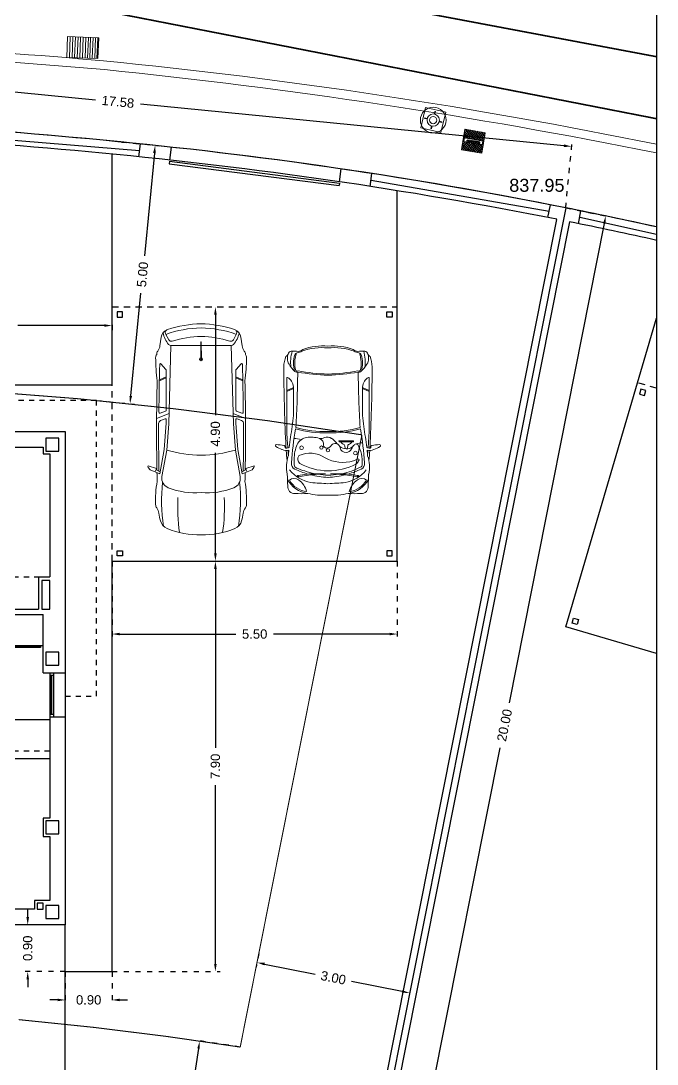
# Model space of a CAD drawing. Header units: millimetres. Extents: x 441061 to 442903, y 4515148 to 4515613.
# Drawn here: x 442360.22 to 442372.49, y 4515530.73 to 4515550.82 of the extents above; entities that cross this region are included whole.
import ezdxf
from ezdxf.enums import TextEntityAlignment as Align

# ---------------------------------------------------------------- set-up
doc = ezdxf.new("R2010")
doc.units = ezdxf.units.MM
for name, pattern in [('CONTINUA', [0]), ('CYPE_RAYAPUNTO', [0.4125, 0.2025, -0.105, 0, -0.105]), ('PUNTOS2', [0.125, 0, -0.125]), ('RAYITAS', [0.375, 0.25, -0.125])]:
    doc.linetypes.add(name, pattern=pattern)
for name, color, linetype in [('01_alzado', 5, 'CONTINUA'), ('01_cotas', 254, 'Continuous'), ('01_ejes', 10, 'Continuous'), ('01_implantación', 5, 'Continuous'), ('01_mono BAJA', 2, 'Continuous'), ('01_parcela', 7, 'Continuous'), ('01_proyección', 4, 'RAYITAS'), ('01_retranqueo', 250, 'Continuous'), ('01_urb interior', 4, 'Continuous')]:
    doc.layers.add(name, color=color, linetype=linetype)
doc.layers.add('01_muebles_B', color=254, linetype='Continuous', lineweight=5)
doc.layers.add('INGIN SANEAMIENTO ENTERRADO FECALES', color=10, linetype='Continuous', lineweight=25)
doc.styles.add('Estilo1', font='swissel.ttf')
doc.styles.add('NIEVES2', font='sanss___.ttf')
doc.styles.add('ROMANS', font='romans')
doc.dimstyles.new('DECIMAL-50', dxfattribs={"dimtxt": 0.08, "dimasz": 0.15, "dimexe": 0.09, "dimexo": 0, "dimgap": 0.09, "dimtad": 0, "dimzin": 0, "dimdsep": 46, "dimtxsty": 'ROMANS', "dimcen": 0.09, "dimclrt": 6, "dimadec": 0, "dimazin": 0, "dimtfac": 1.38, "dimtix": 1, "dimtofl": 0, "dimtmove": 2, "dimatfit": 3, "dimldrblk": 'OBLIQUE', "dimfxl": 1, "dimtolj": 1, "dimtzin": 0, "dimarcsym": 0})

# ---------------------------------------------------------------- blocks, each defined once
blk = doc.blocks.new('A$C6A825EFA')
at = {"layer": '01_mono BAJA', "color": 254}
for p, q in [((14.6, 12.5, 0), (15.7, 12.5, 0)), ((15.7, 12.5, 0), (15.7, 7.855, 0)), ((14.6, 12.2, 0), (15.275, 12.2, 0)), ((15.275, 12.2), (15.275, 12.075)), ((15.275, 12.075), (15.4, 12.075)), ((15.325, 12.2, 0), (15.325, 12.125, 0)), ((15.325, 12.125, 0), (15.4, 12.125, 0)), ((15.4, 12.075, 0), (15.4, 9.705, 0)), ((15.18, 9.705, 0), (15.18, 9.08, 0)), ((15.18, 9.705, 0), (15.4, 9.705, 0)), ((12.3, 9.08, 0), (15.18, 9.08, 0)), ((12.3, 8.98, 0), (15.275, 8.98, 0)), ((15.275, 7.855, 0), (15.275, 8.98, 0)), ((12.3, 8.38, 0), (15.275, 8.38, 0)), ((15.275, 7.855, 0), (15.7, 7.855, 0)), ((15.4, 7.855, 0), (15.4, 7.005, 0)), ((15.47, 7.855, 0), (15.47, 7.005, 0)), ((15.7, 7.855, 0), (15.7, 7.005, 0)), ((15.47, 7.805, 0), (15.4, 7.805, 0)), ((15.428, 7.055, 0), (15.428, 7.805, 0)), ((15.442, 7.055, 0), (15.442, 7.805, 0)), ((15.47, 7.055, 0), (15.4, 7.055, 0)), ((12.3, 6.955, 0), (15.4, 6.955, 0)), ((15.4, 7.005, 0), (15.7, 7.005, 0)), ((15.4, 7.005, 0), (15.4, 5.055, 0)), ((15.7, 7.005, 0), (15.7, 3, 0)), ((12.3, 6.205, 0), (15.4, 6.205, 0)), ((15.4, 4.705, 0), (15.4, 3.47, 0)), ((15.4, 3.47, 0), (15.105, 3.47, 0)), ((15.105, 3.47, 0), (15.105, 3.3, 0)), ((15.105, 3.3, 0), (14.1, 3.3, 0)), ((15.7, 3, 0), (14.1, 3, 0)), ((15.7, 0, 0), (15.7, 3))]:
    blk.add_line(p, q, dxfattribs=at)
for points in [[(15.325, 12.125), (15.575, 12.125), (15.575, 12.375), (15.325, 12.375), (15.325, 12.125)], [(15.325, 8.005), (15.575, 8.005), (15.575, 8.255), (15.325, 8.255), (15.325, 8.005)], [(15.325, 4.755), (15.575, 4.755), (15.575, 5.005), (15.325, 5.005), (15.325, 4.755)], [(15.325, 3.125), (15.575, 3.125), (15.575, 3.375), (15.325, 3.375), (15.325, 3.125)]]:
    blk.add_lwpolyline(points, close=True, dxfattribs=at)
at = {"layer": '01_mono BAJA', "color": 254, "elevation": 0}
for points in [[(15.4, 9.635), (15.25, 9.635), (15.25, 9.08), (15.4, 9.08)], [(15.222, 8.36), (15.222, 8.34), (14.722, 8.34), (14.722, 8.36)], [(15.275, 3.42), (15.155, 3.42), (15.155, 3.3), (15.275, 3.3)]]:
    blk.add_lwpolyline(points, close=True, dxfattribs=at)
blk.add_lwpolyline([(15.4, 5.055), (15.275, 5.055), (15.275, 4.705), (15.4, 4.705)], dxfattribs=at)
at = {"layer": '01_proyección', "color": 120, "ltscale": 0.25}
for p, q in [((12.3, 9.705, 0), (15.18, 9.705, 0)), ((12.3, 6.355, 0), (15.4, 6.355, 0))]:
    blk.add_line(p, q, dxfattribs=at)
at = {"layer": '01_proyección', "color": 120, "ltscale": 0.25, "elevation": 0}
blk.add_lwpolyline([(15.7, 7.405), (16.3, 7.405), (16.3, 13.1), (-0.6, 13.1), (-0.6, 7.405), (0, 7.405)], dxfattribs=at)
blk = doc.blocks.new('A$C0D711DC8')
at = {"layer": '01_muebles_B', "color": 254}
for p, q in [((10.733, 9.894), (9.764, 9.894)), ((10.493, 9.894), (10.545, 9.776)), ((10.515, 9.894), (10.567, 9.778)), ((9.004, 9.693), (9.038, 9.48)), ((9.056, 9.495), (9.026, 9.699)), ((9.038, 9.48), (9.054, 9.218)), ((9.056, 9.218), (9.056, 9.495)), ((9.054, 9.218), (9.056, 9.218)), ((9.038, 8.865), (9.054, 9.127)), ((9.054, 9.127), (9.056, 9.127)), ((9.056, 9.127), (9.056, 8.851)), ((9.614, 8.734), (9.614, 8.97)), ((9.634, 8.734), (9.634, 8.97)), ((9.004, 8.652), (9.038, 8.865)), ((9.056, 8.851), (9.026, 8.647)), ((9.546, 8.827), (9.494, 8.834)), ((9.546, 8.878), (9.495, 8.871)), ((10.733, 8.452), (9.764, 8.452)), ((10.493, 8.452), (10.545, 8.569)), ((10.515, 8.452), (10.567, 8.567))]:
    blk.add_line(p, q, dxfattribs=at)
for centre, radius in [((9.014, 9.701), 0.0121), ((9.51, 9.635), 0.0319), ((9.514, 9.288), 0.0297), ((9.466, 9.173), 0.0297), ((9.014, 8.645), 0.0121), ((9.417, 8.691), 0.0319)]:
    blk.add_circle(centre, radius, dxfattribs=at)
for centre, radius, start, end in [((10.167, 9.714), 0.738, 149.7434, 158.9846), ((9.544, 10.069), 0.023, 23.336, 131.4157), ((8.51, 10.147), 1.058, 348.7131, 356.2571), ((8.829, 9.758), 0.121, 83.4929, 184.381), ((9.185, 9.462), 0.48, 118.4979, 171.6974), ((9.122, 5.315), 4.571, 90.9016, 93.5003), ((9.178, 9.352), 0.549, 69.8978, 103.4423), ((9.94, 2.874), 7.047, 93.9115, 95.3212), ((8.751, 3.271), 6.625, 83.7996, 84.6711), ((10.975, -10.424), 20.353, 94.2603, 94.5093), ((9.619, 9.904), 0.16, 152.3452, 197.1649), ((9.518, 9.909), 0.0131, 69.95, 178.3297), ((9.777, 9.927), 0.273, 183.7214, 196.1025), ((9.94, 2.874), 7.047, 92.7044, 93.5361), ((10.975, -10.424), 20.353, 93.4112, 94.1277), ((9.525, 9.945), 0.0232, 265.4824, 347.7447), ((10.995, -17.873), 27.82, 90.1403, 92.8584), ((10.691, 9.894), 0.0501, 315.174, 347.3096), ((10.732, 9.885), 0.00831, 343.0311, 79.2932), ((10.906, 9.364), 0.584, 69.532, 87.9675), ((11.059, 9.742), 0.141, 86.8457, 126.696), ((11.101, 8.862), 1.022, 88.2888, 91.9327), ((11.185, 9.948), 0.0842, 206.7402, 257.6517), ((11.135, 9.81), 0.0644, 351.2386, 60.1485), ((10.942, 9.629), 2.236, 176.9311, 182.7066), ((9.142, 9.497), 0.403, 119.7279, 173.0139), ((8.653, 9.896), 0.361, 284.3027, 324.7225), ((9.503, 9.367), 0.611, 128.6532, 169.9617), ((8.847, 9.764), 0.126, 322.6544, 41.1658), ((10.509, 9.106), 1.518, 154.798, 163.8884), ((9.975, 9.34), 0.903, 155.1761, 164.735), ((9.226, 9.718), 0.0964, 77.7254, 158.9302), ((9.211, 9.707), 0.057, 88.7397, 167.4182), ((9.265, 9.038), 0.727, 86.5634, 94.2004), ((9.314, 9.595), 0.107, 57.3841, 137.6524), ((8.819, 3.701), 6.126, 80.3818, 85.9978), ((9.306, 9.064), 0.701, 67.8757, 89.7559), ((8.958, 9.487), 0.459, 324.9496, 25.463), ((8.751, 3.271), 6.625, 80.1778, 83.3742), ((9.473, 9.516), 0.219, 7.735, 63.719), ((9.165, 9.803), 0.511, 341.8582, 355.871), ((11.471, 9.253), 1.7, 163.325, 182.6992), ((11.496, 9.248), 1.7, 163.325, 182.5468), ((12.246, 53.159), 43.488, 266.8642, 267.4858), ((10.175, 11.66), 1.884, 261.0449, 273.0528), ((10.459, 15.409), 5.634, 268.1287, 270.8789), ((12.021, 70.959), 61.269, 268.42618, 268.89057), ((10.529, 10.11), 0.334, 272.7892, 291.8342), ((10.573, 9.974), 0.192, 294.6989, 323.0283), ((14.417, 9.048), 3.64, 169.6671, 178.0415), ((14.417, 9.048), 3.62, 169.6671, 178.0415), ((10.894, 9.715), 0.0607, 143.7564, 193.2967), ((11.29, 9.332), 0.611, 121.0895, 136.7388), ((10.991, 9.25), 0.526, 73.7001, 105.481), ((10.903, 9.711), 0.0495, 146.1855, 196.1005), ((10.991, 9.25), 0.505, 69.1925, 104.8598), ((11.01, 9.2), 0.627, 72.4585, 97.9913), ((11.113, 9.698), 0.062, 14.8998, 65.8723), ((11.473, 9.762), 0.303, 189.085, 205.7225), ((10.241, 9.772), 0.959, 355.5054, 1.6982), ((11.352, 9.713), 0.156, 186.0058, 219.1392), ((9.808, 9.261), 1.13, 166.1566, 184.4621), ((10.25, 9.166), 1.218, 160.2257, 168.6391), ((10.144, 9.165), 1.038, 151.121, 207.6483), ((9.185, 9.47), 0.511, 343.3936, 8.525), ((10.256, 9.278), 1.007, 354.015, 20.5105), ((10.287, 9.262), 1.007, 354.9224, 20.5105), ((17.649, 8.764), 8.777, 175.3636, 177.3327), ((10.509, 9.106), 1.518, 165.717, 177.48), ((10.25, 9.166), 1.218, 171.2453, 188.5682), ((9.566, 9.362), 0.114, 263.9035, 340.5155), ((9.771, 9.295), 0.101, 164.9008, 216.3288), ((9.808, 9.085), 1.13, 175.5379, 193.8434), ((17.649, 9.581), 8.777, 182.6673, 184.6364), ((10.509, 9.239), 1.518, 182.52, 194.283), ((9.904, 8.914), 0.65, 151.4841, 196.6746), ((9.552, 9.202), 0.047, 86.7847, 183.1724), ((9.6, 9.197), 0.0954, 178.5946, 241.3055), ((9.538, 9.188), 0.158, 330.3363, 17.3801), ((11.471, 9.093), 1.7, 177.3008, 196.675), ((11.496, 9.097), 1.7, 177.4532, 196.675), ((14.417, 9.297), 3.64, 181.9585, 190.3329), ((14.417, 9.297), 3.62, 181.9585, 190.3329), ((10.256, 9.068), 1.007, 339.4895, 5.985), ((10.287, 9.084), 1.007, 339.4895, 5.0776), ((9.528, 8.859), 0.101, 101.4545, 181.9236), ((9.686, 8.849), 0.193, 142.3155, 213.2169), ((9.492, 9.055), 0.098, 279.5997, 343.5492), ((9.498, 9.044), 0.0889, 349.0142, 50.9794), ((9.424, 9.265), 0.296, 301.9645, 328.2937), ((9.624, 8.97), 0.0104, 0, 180), ((10.942, 8.716), 2.236, 177.2934, 183.0689), ((9.185, 8.884), 0.48, 188.3026, 241.5021), ((9.142, 8.849), 0.403, 186.9861, 240.2721), ((8.653, 8.449), 0.361, 35.2775, 75.6973), ((9.503, 8.978), 0.611, 190.0383, 231.3468), ((10.509, 9.239), 1.518, 196.1116, 205.202), ((10.25, 9.166), 1.218, 191.3609, 207.4845), ((9.525, 8.854), 0.0985, 178.6673, 249.1293), ((9.543, 8.902), 0.0241, 275.7304, 333.0283), ((9.543, 8.803), 0.0241, 26.9717, 84.2696), ((9.665, 8.855), 0.106, 119.0162, 160.5033), ((9.665, 8.849), 0.106, 199.4967, 240.9838), ((8.829, 8.587), 0.121, 175.619, 276.5071), ((8.847, 8.581), 0.126, 318.8342, 37.3456), ((9.226, 8.628), 0.0964, 201.0698, 282.2746), ((9.215, 8.619), 0.0486, 198.7488, 279.3616), ((9.25, 9.243), 0.672, 267.6901, 298.2478), ((9.346, 8.77), 0.149, 215.4424, 244.8998), ((8.819, 14.644), 6.126, 274.0022, 279.6182), ((9.507, 8.785), 0.232, 194.2372, 212.2618), ((9.299, 8.649), 0.0212, 220.8304, 310.3789), ((9.285, 8.645), 0.0299, 337.3586, 32.1758), ((9.426, 8.595), 0.178, 39.093, 68.893), ((9.532, 8.677), 0.0451, 325.113, 43.0643), ((9.161, 8.546), 0.436, 2.9924, 17.9381), ((9.624, 8.734), 0.0104, 180, 0), ((12.246, -34.814), 43.488, 92.5142, 93.1358), ((12.021, -52.613), 61.269, 91.10943, 91.57382), ((10.894, 8.63), 0.0607, 166.7033, 216.2436), ((11.29, 9.013), 0.611, 223.2612, 238.9105), ((10.991, 9.095), 0.526, 254.519, 286.2999), ((10.903, 8.634), 0.0495, 163.8995, 213.8145), ((10.991, 9.095), 0.505, 255.1402, 290.8075), ((11.113, 8.647), 0.062, 294.1277, 345.1002), ((11.473, 8.583), 0.303, 154.2775, 170.915), ((11.352, 8.632), 0.156, 140.8608, 173.9942), ((10.241, 8.573), 0.959, 358.3018, 4.4946), ((9.122, 13.031), 4.571, 266.4997, 269.0984), ((9.178, 8.993), 0.549, 256.5577, 290.1022), ((9.94, 15.472), 7.047, 264.6788, 266.0885), ((8.751, 15.074), 6.625, 275.3289, 276.2004), ((10.975, 28.769), 20.353, 265.4907, 265.7397), ((9.619, 8.441), 0.16, 162.8351, 207.6548), ((9.777, 8.418), 0.273, 163.8975, 176.2786), ((9.518, 8.436), 0.0131, 181.6703, 290.05), ((9.94, 15.472), 7.047, 266.4639, 267.2956), ((10.975, 28.769), 20.353, 265.8723, 266.5888), ((8.751, 15.074), 6.625, 276.6258, 279.8222), ((9.525, 8.401), 0.0232, 12.2553, 94.5176), ((8.51, 8.199), 1.058, 3.7429, 11.2869), ((10.995, 36.219), 27.82, 267.1416, 269.8597), ((10.175, 6.685), 1.884, 86.9472, 98.9551), ((10.459, 2.936), 5.634, 89.1211, 91.8713), ((10.529, 8.236), 0.334, 68.1658, 87.2108), ((10.573, 8.372), 0.192, 36.9717, 65.3011), ((10.691, 8.451), 0.0501, 12.6904, 44.826), ((10.732, 8.46), 0.00831, 280.7068, 16.9689), ((11.01, 9.145), 0.627, 262.0087, 287.5415), ((10.906, 8.982), 0.584, 272.0325, 290.468), ((11.059, 8.603), 0.141, 233.304, 273.1543), ((11.101, 9.484), 1.022, 268.0673, 271.7112), ((11.185, 8.397), 0.0842, 102.3483, 153.2598), ((11.135, 8.535), 0.0644, 299.8515, 8.7614), ((10.167, 8.631), 0.738, 201.0154, 210.2566), ((9.544, 8.277), 0.023, 228.5843, 336.664)]:
    blk.add_arc(centre, radius, start, end, dxfattribs=at)
blk = doc.blocks.new('A$C392252A0')
at = {"layer": '01_muebles_B', "color": 254}
for p, q in [((10.715, 8.129), (10.705, 8.127)), ((10.705, 8.127), (10.752, 7.979)), ((10.738, 8.124), (10.715, 8.129)), ((10.775, 8.091), (10.738, 8.124)), ((10.846, 7.92), (10.775, 8.091)), ((8.605, 7.917), (8.455, 7.893)), ((9.019, 7.811), (8.92, 7.9)), ((9.201, 7.926), (9.149, 7.807)), ((9.219, 7.928), (9.166, 7.807)), ((9.784, 7.911), (9.748, 7.818)), ((9.876, 7.976), (9.791, 7.758)), ((9.913, 7.908), (9.882, 7.828)), ((10.418, 7.844), (10.846, 7.92)), ((10.43, 7.798), (10.894, 7.881)), ((10.752, 7.979), (10.798, 7.995)), ((10.773, 7.987), (10.809, 7.914)), ((8.499, 7.763), (8.397, 7.82)), ((8.599, 7.726), (9.971, 7.763)), ((8.599, 7.725), (8.599, 7.201)), ((9.731, 7.807), (9.031, 7.807)), ((9.898, 7.807), (9.958, 7.808)), ((10.418, 7.844), (9.958, 7.808)), ((10.43, 7.798), (9.971, 7.763)), ((8.839, 7.203), (8.537, 7.2)), ((8.537, 7.2), (8.537, 7.193)), ((8.839, 7.19), (8.537, 7.193)), ((8.599, 6.669), (8.599, 7.193)), ((8.499, 6.631), (8.397, 6.573)), ((8.599, 6.668), (9.971, 6.631)), ((9.019, 6.582), (8.92, 6.494)), ((9.731, 6.587), (9.031, 6.587)), ((9.201, 6.468), (9.149, 6.587)), ((9.219, 6.466), (9.166, 6.587)), ((9.784, 6.482), (9.748, 6.576)), ((9.876, 6.418), (9.791, 6.636)), ((9.898, 6.587), (9.958, 6.585)), ((10.418, 6.55), (9.958, 6.585)), ((10.43, 6.596), (9.971, 6.631)), ((10.43, 6.596), (10.894, 6.512)), ((8.605, 6.476), (8.455, 6.5)), ((9.913, 6.486), (9.882, 6.565)), ((10.418, 6.55), (10.846, 6.473)), ((10.705, 6.267), (10.752, 6.414)), ((10.752, 6.414), (10.798, 6.398)), ((10.773, 6.407), (10.809, 6.48)), ((10.846, 6.473), (10.775, 6.303)), ((10.715, 6.265), (10.705, 6.267)), ((10.738, 6.27), (10.715, 6.265)), ((10.775, 6.303), (10.738, 6.27))]:
    blk.add_line(p, q, dxfattribs=at)
for centre, radius, start, end in [((8.474, 7.733), 0.162, 96.7804, 161.7197), ((8.295, 7.436), 0.435, 49.0196, 78.8841), ((8.586, 8.093), 0.177, 275.9895, 308.6871), ((8.751, 7.888), 0.086, 87.4739, 128.6871), ((8.808, 7.907), 0.086, 87.4739, 128.6871), ((8.809, 4.809), 3.183, 82.5975, 89.9397), ((8.929, 7.908), 0.0124, 91.7937, 220.4777), ((10.022, -29.576), 37.513, 90.3882, 91.6701), ((10.099, -28.508), 36.485, 88.9288, 91.3819), ((9.768, 7.918), 0.0177, 338.7209, 90.3882), ((9.963, 7.889), 0.0531, 90.2143, 158.7209), ((10.099, -28.508), 36.45, 88.8997, 90.2143), ((10.099, -28.508), 36.485, 88.6181, 88.8592), ((10.925, 7.707), 0.177, 21.0532, 100.1701), ((11.3, 6.178), 1.816, 87.2886, 100.1742), ((11.313, 4.914), 2.974, 81.2806, 96.1737), ((11.389, 7.907), 0.086, 51.3129, 92.5261), ((11.554, 8.112), 0.177, 231.3129, 264.0105), ((11.467, 7.285), 0.654, 72.0531, 84.0105), ((11.619, 7.711), 0.203, 22.7994, 75.9629), ((10.216, 7.155), 1.997, 161.6598, 178.7983), ((10.242, 7.158), 1.952, 160.298, 178.865), ((8.375, 7.769), 0.0561, 66.6468, 164.8738), ((10.276, 7.152), 1.836, 162.6109, 178.6018), ((8.473, 7.717), 0.0531, 342.7058, 60.706), ((8.545, 7.725), 0.0531, 0, 49.0196), ((9.031, 7.824), 0.0177, 228.3547, 270), ((9.731, 7.824), 0.0177, 270, 338.7209), ((9.897, 7.823), 0.0159, 158.7209, 271.5074), ((8.43, 7.197), 2.089, 0, 16.7318), ((9.874, 7.302), 1.304, 355.3559, 21.0532), ((10.262, 7.197), 1.654, 0, 21.006), ((11.437, 4.633), 2.974, 81.5863, 93.456), ((10.216, 7.239), 1.997, 181.2017, 198.3402), ((10.242, 7.236), 1.952, 181.135, 199.702), ((10.276, 7.242), 1.836, 181.3982, 197.3891), ((8.839, 7.197), 0.0267, 193.7603, 166.2397), ((8.839, 7.197), 0.00662, 270, 90), ((8.43, 7.197), 2.089, 343.2682, 0), ((9.874, 7.091), 1.304, 338.9468, 4.6441), ((10.262, 7.197), 1.654, 338.994, 0), ((11.437, 9.761), 2.974, 266.544, 278.4137), ((8.474, 6.661), 0.162, 198.2803, 263.2196), ((8.375, 6.625), 0.0561, 195.1262, 293.3532), ((8.295, 6.957), 0.435, 281.1159, 310.9804), ((8.473, 6.677), 0.0531, 299.294, 17.2942), ((8.545, 6.669), 0.0531, 310.9804, 0), ((9.031, 6.569), 0.0177, 90, 131.6453), ((9.731, 6.569), 0.0177, 21.2791, 90), ((9.897, 6.571), 0.0159, 88.4926, 201.2791), ((10.925, 6.686), 0.177, 259.8299, 338.9468), ((11.619, 6.682), 0.203, 284.0371, 337.2006), ((8.586, 6.3), 0.177, 51.3129, 84.0105), ((8.751, 6.506), 0.086, 231.3129, 272.5261), ((8.808, 6.487), 0.086, 231.3129, 272.5261), ((8.809, 9.584), 3.183, 270.0603, 277.4025), ((8.929, 6.486), 0.0124, 139.5223, 268.2063), ((10.022, 43.97), 37.513, 268.3299, 269.6118), ((10.099, 42.902), 36.485, 268.6181, 271.0712), ((9.768, 6.476), 0.0177, 269.6118, 21.2791), ((9.963, 6.505), 0.0531, 201.2791, 269.7857), ((10.099, 42.902), 36.45, 269.7857, 271.1003), ((10.099, 42.902), 36.485, 271.1408, 271.3819), ((11.3, 8.215), 1.816, 259.8258, 272.7114), ((11.313, 9.479), 2.974, 263.8263, 278.7194), ((11.389, 6.487), 0.086, 267.4739, 308.6871), ((11.554, 6.282), 0.177, 95.9895, 128.6871), ((11.467, 7.108), 0.654, 275.9895, 287.9469)]:
    blk.add_arc(centre, radius, start, end, dxfattribs=at)
blk = doc.blocks.new('AL')
h = blk.add_hatch()
h.set_pattern_fill('ANSI37', color=256, scale=0.01)
h.set_pattern_definition([(45.00000001175, (-280056.487906, -4524533.842966), (-0.02245064030728, 0.02245064029807), []), (135.00000001175, (-280056.487906, -4524533.842966), (-0.02245064029807, -0.02245064030728), [])])
h.paths.add_polyline_path([(0.2, 0.2), (-0.2, 0.2), (-0.035, 0.035), (0.182, 0.035), (0.182, -0.035), (0.035, -0.035), (0.2, -0.2)], flags=17)
h.paths.add_polyline_path([(0.035, -0.035), (-0.182, -0.035), (-0.182, 0.035), (-0.035, 0.035), (-0.2, 0.2), (-0.2, -0.2), (0.2, -0.2)], flags=17)
for points in [[(-0.2, 0.2), (0.2, 0.2)], [(-0.2, 0.2), (-0.2, -0.2)], [(0.2, 0.2), (0.2, -0.2)], [(-0.2, -0.2), (0.2, -0.2)]]:
    blk.add_lwpolyline(points)
blk.add_lwpolyline([(0.182, -0.035), (-0.182, -0.035), (-0.182, 0.035), (0.182, 0.035)], close=True)
at = {"style": 'ROMANS', "oblique": 15, "width": 1.035276}
blk.add_text('ALUMBRADO', height=0.0315, dxfattribs=at).set_placement((0, -0.022), align=Align.CENTER)
blk = doc.blocks.new('SUM')
for points in [[(-0.3, 0.2), (0.3, 0.2)], [(-0.3, -0.2), (-0.3, 0.2)], [(-0.25, -0.2), (-0.25, 0.2)], [(-0.2, -0.2), (-0.2, 0.2)], [(-0.15, -0.2), (-0.15, 0.2)], [(-0.1, -0.2), (-0.1, 0.2)], [(-0.05, -0.2), (-0.05, 0.2)], [(0, -0.2), (0, 0.2)], [(0.05, -0.2), (0.05, 0.2)], [(0.1, -0.2), (0.1, 0.2)], [(0.14, -0.2), (0.14, 0.2)], [(0.19, -0.2), (0.19, 0.2)], [(0.24, -0.2), (0.24, 0.2)], [(0.28, -0.2), (0.28, 0.2)], [(0.3, -0.2), (0.3, 0.2)], [(-0.3, -0.2), (0.3, -0.2)]]:
    blk.add_lwpolyline(points)
blk = doc.blocks.new('f2')
for p, q in [((-0.17, -0.005), (-0.17, 0.005)), ((-0.12, 0.005), (-0.17, 0.005)), ((-0.005, 0.17), (0.005, 0.17)), ((-0.005, 0.12), (-0.005, 0.17)), ((0.005, 0.12), (0.005, 0.17)), ((0.12, 0.005), (0.17, 0.005)), ((0.17, -0.005), (0.17, 0.005)), ((-0.12, -0.005), (-0.17, -0.005)), ((-0.005, -0.17), (-0.005, -0.12)), ((-0.005, -0.17), (0.005, -0.17)), ((0.005, -0.17), (0.005, -0.12)), ((0.12, -0.005), (0.17, -0.005))]:
    blk.add_line(p, q)
blk.add_lwpolyline([(0.2, 0.2), (-0.2, 0.2), (-0.2, -0.2), (0.2, -0.2)], close=True)
for radius in [0.248, 0.12, 0.07]:
    blk.add_circle((0, 0), radius)
blk = doc.blocks.new('*D132')
at = {"layer": '01_cotas', "color": 0, "linetype": 'PUNTOS2', "lineweight": -2, "transparency": 16777216}
for p, q in [((442353.227, 4515548.939), (442353.352, 4515550.211)), ((442370.722, 4515547.22), (442370.847, 4515548.492))]:
    blk.add_line(p, q, dxfattribs=at)
at = {"layer": '01_cotas', "color": 0, "lineweight": -2, "transparency": 16777216}
for p, q in [((442353.493, 4515550.106), (442361.659, 4515549.304)), ((442370.689, 4515548.417), (442362.523, 4515549.219))]:
    blk.add_line(p, q, dxfattribs=at)
at = {"layer": '01_cotas', "color": 0, "transparency": 16777216}
for points in [[(442353.495, 4515550.131), (442353.49, 4515550.082), (442353.343, 4515550.121)], [(442370.691, 4515548.442), (442370.686, 4515548.392), (442370.838, 4515548.402)]]:
    blk.add_solid(points, dxfattribs=at)
at = {"layer": '01_cotas', "color": 7, "transparency": 16777216, "insert": (442362.091, 4515549.262), "char_height": 0.18, "attachment_point": 5, "rotation": 354.3888, "style": 'Estilo1'}
blk.add_mtext('\\A1;17.58', dxfattribs=at)
blk = doc.blocks.new('*D134')
at = {"layer": '01_cotas', "color": 0, "linetype": 'PUNTOS2', "lineweight": -2, "transparency": 16777216}
for p, q in [((442364.448, 4515531.058), (442363.579, 4515531.193)), ((442363.988, 4515528.093), (442363.119, 4515528.228))]:
    blk.add_line(p, q, dxfattribs=at)
at = {"layer": '01_cotas', "color": 0, "lineweight": -2, "transparency": 16777216}
for p, q in [((442363.645, 4515531.031), (442363.493, 4515530.053)), ((442363.23, 4515528.363), (442363.382, 4515529.341))]:
    blk.add_line(p, q, dxfattribs=at)
at = {"layer": '01_cotas', "color": 0, "transparency": 16777216}
for points in [[(442363.62, 4515531.035), (442363.669, 4515531.027), (442363.668, 4515531.179)], [(442363.206, 4515528.366), (442363.255, 4515528.359), (442363.207, 4515528.214)]]:
    blk.add_solid(points, dxfattribs=at)
at = {"layer": '01_cotas', "color": 7, "transparency": 16777216, "insert": (442363.438, 4515529.697), "char_height": 0.18, "attachment_point": 5, "rotation": 81.1752, "style": 'Estilo1'}
blk.add_mtext('\\A1;3.00', dxfattribs=at)
blk = doc.blocks.new('*D135')
at = {"layer": '01_cotas', "color": 0, "linetype": 'PUNTOS2', "lineweight": -2, "transparency": 16777216}
for p, q in [((442364.807, 4515532.861), (442364.754, 4515532.597)), ((442367.749, 4515532.275), (442367.697, 4515532.012))]:
    blk.add_line(p, q, dxfattribs=at)
at = {"layer": '01_cotas', "color": 0, "lineweight": -2, "transparency": 16777216}
for p, q in [((442364.919, 4515532.656), (442365.89, 4515532.463)), ((442367.567, 4515532.13), (442366.596, 4515532.323))]:
    blk.add_line(p, q, dxfattribs=at)
at = {"layer": '01_cotas', "color": 0, "transparency": 16777216}
for points in [[(442364.924, 4515532.681), (442364.914, 4515532.632), (442364.772, 4515532.686)], [(442367.572, 4515532.154), (442367.562, 4515532.105), (442367.714, 4515532.1)]]:
    blk.add_solid(points, dxfattribs=at)
at = {"layer": '01_cotas', "color": 7, "transparency": 16777216, "insert": (442366.243, 4515532.393), "char_height": 0.18, "attachment_point": 5, "rotation": 348.7494, "style": 'Estilo1'}
blk.add_mtext('\\A1;3.00', dxfattribs=at)
blk = doc.blocks.new('*D138')
at = {"layer": '01_cotas', "color": 0, "linetype": 'PUNTOS2', "lineweight": -2, "transparency": 16777216}
for p, q in [((442362.162, 4515548.488), (442362.898, 4515548.416)), ((442361.677, 4515543.511), (442362.413, 4515543.44))]:
    blk.add_line(p, q, dxfattribs=at)
at = {"layer": '01_cotas', "color": 0, "lineweight": -2, "transparency": 16777216}
for p, q in [((442362.794, 4515548.276), (442362.601, 4515546.295)), ((442362.338, 4515543.598), (442362.531, 4515545.578))]:
    blk.add_line(p, q, dxfattribs=at)
at = {"layer": '01_cotas', "color": 0, "transparency": 16777216}
for points in [[(442362.769, 4515548.278), (442362.819, 4515548.273), (442362.808, 4515548.425)], [(442362.313, 4515543.6), (442362.363, 4515543.595), (442362.324, 4515543.448)]]:
    blk.add_solid(points, dxfattribs=at)
at = {"layer": '01_cotas', "color": 7, "transparency": 16777216, "insert": (442362.566, 4515545.937), "char_height": 0.18, "attachment_point": 5, "rotation": 84.4354, "style": 'Estilo1'}
blk.add_mtext('\\A1;5.00', dxfattribs=at)
blk = doc.blocks.new('*D141')
at = {"layer": '01_cotas', "color": 0, "linetype": 'PUNTOS2', "lineweight": -2, "transparency": 16777216}
for p, q in [((442370.722, 4515547.22), (442371.583, 4515547.049)), ((442366.819, 4515527.6), (442367.68, 4515527.428))]:
    blk.add_line(p, q, dxfattribs=at)
at = {"layer": '01_cotas', "color": 0, "lineweight": -2, "transparency": 16777216}
for p, q in [((442371.466, 4515546.919), (442369.63, 4515537.689)), ((442367.621, 4515527.593), (442369.458, 4515536.824))]:
    blk.add_line(p, q, dxfattribs=at)
at = {"layer": '01_cotas', "color": 0, "transparency": 16777216}
for points in [[(442371.441, 4515546.924), (442371.49, 4515546.915), (442371.495, 4515547.067)], [(442367.597, 4515527.598), (442367.646, 4515527.588), (442367.592, 4515527.446)]]:
    blk.add_solid(points, dxfattribs=at)
at = {"layer": '01_cotas', "color": 7, "transparency": 16777216, "insert": (442369.544, 4515537.256), "char_height": 0.18, "attachment_point": 5, "rotation": 78.7494, "style": 'Estilo1'}
blk.add_mtext('\\A1;20.00', dxfattribs=at)
blk = doc.blocks.new('*D160')
at = {"layer": '01_cotas', "color": 0, "linetype": 'PUNTOS2', "lineweight": -2, "transparency": 16777216}
for p, q in [((442361.977, 4515540.416), (442364.06, 4515540.416)), ((442361.977, 4515532.511), (442364.06, 4515532.511))]:
    blk.add_line(p, q, dxfattribs=at)
at = {"layer": '01_cotas', "color": 0, "lineweight": -2, "transparency": 16777216}
for p, q in [((442363.97, 4515540.266), (442363.97, 4515536.823)), ((442363.97, 4515532.661), (442363.97, 4515536.104))]:
    blk.add_line(p, q, dxfattribs=at)
at = {"layer": '01_cotas', "color": 0, "transparency": 16777216}
for points in [[(442363.945, 4515540.266), (442363.995, 4515540.266), (442363.97, 4515540.416)], [(442363.945, 4515532.661), (442363.995, 4515532.661), (442363.97, 4515532.511)]]:
    blk.add_solid(points, dxfattribs=at)
at = {"layer": '01_cotas', "color": 7, "transparency": 16777216, "insert": (442363.97, 4515536.464), "char_height": 0.18, "attachment_point": 5, "rotation": 90, "style": 'Estilo1'}
blk.add_mtext('\\A1;7.90', dxfattribs=at)
blk = doc.blocks.new('*D161')
at = {"layer": '01_cotas', "color": 0, "linetype": 'PUNTOS2', "lineweight": -2, "transparency": 16777216}
for p, q in [((442361.977, 4515545.316), (442364.06, 4515545.316)), ((442361.977, 4515540.416), (442364.06, 4515540.416))]:
    blk.add_line(p, q, dxfattribs=at)
at = {"layer": '01_cotas', "color": 0, "lineweight": -2, "transparency": 16777216}
for p, q in [((442363.97, 4515545.166), (442363.97, 4515543.227)), ((442363.97, 4515540.566), (442363.97, 4515542.504))]:
    blk.add_line(p, q, dxfattribs=at)
at = {"layer": '01_cotas', "color": 0, "transparency": 16777216}
for points in [[(442363.945, 4515545.166), (442363.995, 4515545.166), (442363.97, 4515545.316)], [(442363.945, 4515540.566), (442363.995, 4515540.566), (442363.97, 4515540.416)]]:
    blk.add_solid(points, dxfattribs=at)
at = {"layer": '01_cotas', "color": 7, "transparency": 16777216, "insert": (442363.97, 4515542.866), "char_height": 0.18, "attachment_point": 5, "rotation": 90, "style": 'Estilo1'}
blk.add_mtext('\\A1;4.90', dxfattribs=at)
blk = doc.blocks.new('*D162')
at = {"layer": '01_cotas', "color": 0, "linetype": 'PUNTOS2', "lineweight": -2, "transparency": 16777216}
for p, q in [((442361.977, 4515540.416), (442361.977, 4515538.922)), ((442367.477, 4515540.416), (442367.477, 4515538.922))]:
    blk.add_line(p, q, dxfattribs=at)
at = {"layer": '01_cotas', "color": 0, "lineweight": -2, "transparency": 16777216}
for p, q in [((442362.127, 4515539.012), (442364.367, 4515539.012)), ((442367.327, 4515539.012), (442365.088, 4515539.012))]:
    blk.add_line(p, q, dxfattribs=at)
at = {"layer": '01_cotas', "color": 0, "transparency": 16777216}
for points in [[(442362.127, 4515539.037), (442362.127, 4515538.987), (442361.977, 4515539.012)], [(442367.327, 4515539.037), (442367.327, 4515538.987), (442367.477, 4515539.012)]]:
    blk.add_solid(points, dxfattribs=at)
at = {"layer": '01_cotas', "color": 7, "transparency": 16777216, "insert": (442364.727, 4515539.012), "char_height": 0.18, "attachment_point": 5, "style": 'Estilo1'}
blk.add_mtext('\\A1;5.50', dxfattribs=at)
blk = doc.blocks.new('*D163')
at = {"layer": '01_cotas', "color": 0, "linetype": 'PUNTOS2', "lineweight": -2, "transparency": 16777216}
for p, q in [((442361.077, 4515532.511), (442361.077, 4515531.876)), ((442361.977, 4515532.511), (442361.977, 4515531.876))]:
    blk.add_line(p, q, dxfattribs=at)
at = {"layer": '01_cotas', "color": 0, "lineweight": -2, "transparency": 16777216}
for p, q in [((442360.927, 4515531.966), (442360.777, 4515531.966)), ((442362.127, 4515531.966), (442362.277, 4515531.966))]:
    blk.add_line(p, q, dxfattribs=at)
at = {"layer": '01_cotas', "color": 0, "transparency": 16777216}
for points in [[(442360.927, 4515531.991), (442360.927, 4515531.941), (442361.077, 4515531.966)], [(442362.127, 4515531.991), (442362.127, 4515531.941), (442361.977, 4515531.966)]]:
    blk.add_solid(points, dxfattribs=at)
at = {"layer": '01_cotas', "color": 7, "transparency": 16777216, "insert": (442361.527, 4515531.966), "char_height": 0.18, "attachment_point": 5, "style": 'Estilo1'}
blk.add_mtext('\\A1;0.90', dxfattribs=at)
blk = doc.blocks.new('*D164')
at = {"layer": '01_cotas', "color": 0, "lineweight": -2, "transparency": 16777216}
for p, q in [((442360.352, 4515533.561), (442360.352, 4515533.711)), ((442360.352, 4515532.361), (442360.352, 4515532.211))]:
    blk.add_line(p, q, dxfattribs=at)
at = {"layer": '01_cotas', "color": 0, "linetype": 'PUNTOS2', "lineweight": -2, "transparency": 16777216}
for p, q in [((442361.077, 4515533.411), (442360.262, 4515533.411)), ((442361.077, 4515532.511), (442360.262, 4515532.511))]:
    blk.add_line(p, q, dxfattribs=at)
at = {"layer": '01_cotas', "color": 0, "transparency": 16777216}
for points in [[(442360.327, 4515533.561), (442360.377, 4515533.561), (442360.352, 4515533.411)], [(442360.327, 4515532.361), (442360.377, 4515532.361), (442360.352, 4515532.511)]]:
    blk.add_solid(points, dxfattribs=at)
at = {"layer": '01_cotas', "color": 7, "transparency": 16777216, "insert": (442360.352, 4515532.961), "char_height": 0.18, "attachment_point": 5, "rotation": 90, "style": 'Estilo1'}
blk.add_mtext('\\A1;0.90', dxfattribs=at)
blk = doc.blocks.new('*D174')
at = {"layer": '01_cotas', "color": 0, "linetype": 'PUNTOS2', "lineweight": -2, "transparency": 16777216}
for p, q in [((442357.627, 4515544.965), (442357.627, 4515544.864)), ((442361.977, 4515544.965), (442361.977, 4515544.864))]:
    blk.add_line(p, q, dxfattribs=at)
at = {"layer": '01_cotas', "color": 0, "lineweight": -2, "transparency": 16777216}
for p, q in [((442357.777, 4515544.954), (442359.441, 4515544.954)), ((442361.827, 4515544.954), (442360.164, 4515544.954))]:
    blk.add_line(p, q, dxfattribs=at)
at = {"layer": '01_cotas', "color": 0, "transparency": 16777216}
for points in [[(442357.777, 4515544.979), (442357.777, 4515544.929), (442357.627, 4515544.954)], [(442361.827, 4515544.979), (442361.827, 4515544.929), (442361.977, 4515544.954)]]:
    blk.add_solid(points, dxfattribs=at)
at = {"layer": '01_cotas', "color": 7, "transparency": 16777216, "insert": (442359.802, 4515544.954), "char_height": 0.18, "attachment_point": 5, "rotation": 0, "style": 'Estilo1'}
blk.add_mtext('\\A1;4.35', dxfattribs=at)

msp = doc.modelspace()

# ---------------------------------------------------------------- linework, layer by layer
at = {"layer": '01_alzado', "elevation": 0}
msp.add_lwpolyline([(442335.704, 4515554.517), (442372.471, 4515554.517), (442372.471, 4515523.829), (442335.704, 4515523.829)], close=True, dxfattribs=at)
msp.add_lwpolyline([(442335.704, 4515554.517), (442372.471, 4515554.517), (442372.471, 4515523.829), (442335.704, 4515523.829)], close=True, dxfattribs=at)
at = {"layer": '01_ejes', "color": 10, "ltscale": 0.25}
msp.add_line((442370.722, 4515547.22, 837.551), (442366.819, 4515527.6, 837.551), dxfattribs=at)
at = {"layer": '01_implantación', "linetype": 'Continuous'}
for p, q in [((442362.492, 4515548.205, 837.551), (442362.524, 4515548.453, 837.551)), ((442363.089, 4515548.142, 837.551), (442363.121, 4515548.39, 837.551)), ((442366.362, 4515547.723, 837.551), (442366.394, 4515547.971, 837.551)), ((442366.956, 4515547.634, 837.551), (442366.987, 4515547.882, 837.551)), ((442370.379, 4515547.033, 837.551), (442370.428, 4515547.279, 837.551)), ((442366.696, 4515527.624, 837.551), (442370.551, 4515546.999, 837.551)), ((442370.967, 4515546.916, 837.551), (442371.016, 4515547.162, 837.551)), ((442370.796, 4515546.951, 837.551), (442366.942, 4515527.575, 837.551))]:
    msp.add_line(p, q, dxfattribs=at)
at = {"layer": '01_implantación', "linetype": 'Continuous', "elevation": 837.551}
for points in [[(442362.177, 4515545.116), (442362.177, 4515545.216), (442362.077, 4515545.216), (442362.077, 4515545.116)], [(442367.277, 4515545.116), (442367.277, 4515545.216), (442367.377, 4515545.216), (442367.377, 4515545.116)], [(442372.241, 4515543.606), (442372.27, 4515543.702), (442372.174, 4515543.73), (442372.145, 4515543.635)], [(442362.177, 4515540.616), (442362.177, 4515540.516), (442362.077, 4515540.516), (442362.077, 4515540.616)], [(442367.277, 4515540.616), (442367.277, 4515540.516), (442367.377, 4515540.516), (442367.377, 4515540.616)], [(442370.97, 4515539.29), (442370.942, 4515539.194), (442370.846, 4515539.222), (442370.874, 4515539.318)]]:
    msp.add_lwpolyline(points, close=True, dxfattribs=at)
at = {"layer": '01_implantación', "linetype": 'Continuous'}
for centre, radius, start, end in [((442353.299, 4515462.025, 837.551), 86.914, 84.38104, 90.00028), ((442353.206, 4515460.761, 837.551), 87.932, 84.40075, 89.9046), ((442353.75, 4515462.145, 837.551), 86.752, 78.71791, 84.66952), ((442353.75, 4515462.145, 837.551), 86.502, 78.80062, 84.66994), ((442353.75, 4515462.145, 837.551), 86.752, 77.53784, 78.71791), ((442353.75, 4515462.147, 837.551), 86.5, 77.4942, 78.63504)]:
    msp.add_arc(centre, radius, start, end, dxfattribs=at)
at = {"layer": '01_muebles_B', "elevation": 837.551}
for points in [[(442335.704, 4515549.629), (442342.663, 4515549.99, -0.017052), (442354.082, 4515550.418, -0.020922), (442361.814, 4515550.052, -0.025864), (442372.471, 4515548.445)], [(442372.471, 4515548.279, 0.024776), (442361.83, 4515549.882, 0.017876), (442354.063, 4515550.296, 0.01262), (442342.683, 4515549.846), (442335.704, 4515549.472)]]:
    msp.add_lwpolyline(points, format="xyb", dxfattribs=at)
at = {"layer": '01_parcela', "linetype": 'Continuous', "elevation": 837.551}
msp.add_lwpolyline([(442372.471, 4515546.853, 0.031128), (442361.809, 4515548.522, 0.030707), (442351.151, 4515548.913, -0.006248), (442342.662, 4515548.478), (442335.704, 4515548.09)], format="xyb", dxfattribs=at)
at = {"layer": '01_proyección', "color": 120, "linetype": 'RAYITAS', "ltscale": 0.5}
for p, q in [((442361.977, 4515545.316, 837.551), (442367.477, 4515545.316, 837.551)), ((442361.977, 4515540.416, 837.551), (442361.977, 4515543.811, 837.551)), ((442372.471, 4515543.747, 837.551), (442372.106, 4515543.855, 837.551))]:
    msp.add_line(p, q, dxfattribs=at)
at = {"layer": '01_retranqueo', "color": 170, "const_width": 0.02, "elevation": 837.551}
for points in [[(442366.794, 4515542.849, 0.016842), (442361.332, 4515543.544, 0.030453), (442351.37, 4515543.916, -0.006146), (442342.898, 4515543.483), (442340.335, 4515543.341)], [(442364.448, 4515531.058, 0.015441), (442360.176, 4515531.587)]]:
    msp.add_lwpolyline(points, format="xyb", dxfattribs=at)
msp.add_lwpolyline([(442366.794, 4515542.849), (442364.448, 4515531.058)], dxfattribs=at)
at = {"layer": '01_urb interior'}
for p, q in [((442357.831, 4515548.702, 837.551), (442362.508, 4515548.327, 837.551)), ((442366.971, 4515547.756, 837.551), (442370.404, 4515547.156, 837.551)), ((442370.992, 4515547.039, 837.551), (442372.471, 4515546.716, 837.551))]:
    msp.add_line(p, q, dxfattribs=at)
at = {"layer": '01_urb interior', "color": 2}
for p, q in [((442361.977, 4515543.811, 837.551), (442361.977, 4515548.255, 837.551)), ((442363.086, 4515548.117, 837.551), (442363.079, 4515548.068, 837.551)), ((442363.079, 4515548.068, 837.551), (442366.353, 4515547.649, 837.551)), ((442363.086, 4515548.117, 837.551), (442366.359, 4515547.698, 837.551)), ((442366.359, 4515547.698, 837.551), (442366.353, 4515547.649, 837.551)), ((442367.477, 4515540.416, 837.551), (442367.477, 4515547.551, 837.551)), ((442370.722, 4515539.154, 837.551), (442372.471, 4515545.093, 837.551)), ((442357.627, 4515543.811, 837.551), (442361.977, 4515543.811, 837.551)), ((442361.977, 4515532.511, 837.551), (442361.977, 4515540.416, 837.551)), ((442361.977, 4515540.416, 837.551), (442367.477, 4515540.416, 837.551)), ((442372.471, 4515538.639, 837.551), (442370.722, 4515539.154, 837.551)), ((442361.077, 4515532.511, 837.551), (442361.977, 4515532.511, 837.551))]:
    msp.add_line(p, q, dxfattribs=at)
at = {"layer": 'INGIN SANEAMIENTO ENTERRADO FECALES', "color": 170, "linetype": 'CYPE_RAYAPUNTO', "const_width": 0.03, "elevation": 1677.377}
msp.add_lwpolyline([(442355.541, 4515553.321), (442372.471, 4515550.132)], dxfattribs=at)
at = {"layer": 'INGIN SANEAMIENTO ENTERRADO FECALES', "linetype": 'CYPE_RAYAPUNTO', "const_width": 0.03, "elevation": 837.551}
msp.add_lwpolyline([(442372.471, 4515548.938), (442356.13, 4515552.124)], dxfattribs=at)

# ---------------------------------------------------------------- block references
at = {"layer": '01_mono BAJA', "rotation": 1.309213091169341e-07}
msp.add_blockref('A$C6A825EFA', (442345.377, 4515530.411, 837.551), dxfattribs=at)
at = {"layer": '01_muebles_B'}
for name, p, rotation in [('SUM', (442361.414, 4515550.308, 837.551), 357.8678659465436), ('f2', (442368.169, 4515548.911, 1675.388), 346.8879503773839), ('AL', (442368.942, 4515548.504, 837.551), 350.1889111916401)]:
    msp.add_blockref(name, p, dxfattribs=dict(at, rotation=rotation))
at = {"layer": '01_muebles_B', "xscale": 1.1, "yscale": 1.1, "zscale": 1.1}
for name, p, rotation in [('A$C392252A0', (442355.777, 4515554.029, 837.551), 270.0000000279181), ('A$C0D711DC8', (442376.23, 4515532.139, 837.551), 90.00000002791819)]:
    msp.add_blockref(name, p, dxfattribs=dict(at, rotation=rotation))

# ---------------------------------------------------------------- texts
at = {"layer": '01_muebles_B', "style": 'NIEVES2'}
msp.add_text('837.95', height=0.2494, dxfattribs=at).set_placement((442370.167, 4515547.53, 1675.102), align=Align.CENTER)

# ---------------------------------------------------------------- dimensions: what is measured, and where the dimension line sits
at = {"layer": '01_cotas', "color": 251}
for p1, p2, distance, picture, middle in [((442353.227, 4515548.939, 837.551), (442370.722, 4515547.22, 837.551), 1.188, '*D132', (442362.091, 4515549.262)), ((442361.677, 4515543.511, 837.551), (442362.162, 4515548.488, 837.551), -0.649, '*D138', (442362.566, 4515545.937)), ((442370.722, 4515547.22, 837.551), (442366.819, 4515527.6, 837.551), 0.788, '*D141', (442369.544, 4515537.256)), ((442364.807, 4515532.861, 837.551), (442367.749, 4515532.275, 837.551), -0.178, '*D135', (442366.243, 4515532.393)), ((442364.448, 4515531.058, 837.551), (442363.988, 4515528.093, 837.551), -0.79, '*D134', (442363.438, 4515529.697))]:
    dim = msp.add_aligned_dim(p1=p1, p2=p2, distance=distance, dimstyle='DECIMAL-50', override={"dimtxt": 0.18, "dimtxsty": 'Estilo1', "dimsah": 1, "dimclrt": 7, "dimfxl": 0.09, "dimarcsym": 2}, dxfattribs=at)
    dim.commit()
    dim.dimension.update_dxf_attribs({"geometry": picture, "text_midpoint": middle})
for base, p1, p2, angle, picture, middle in [((442363.97, 4515545.316), (442361.977, 4515540.416, 0), (442361.977, 4515545.316, 0), 90, '*D161', (442363.97, 4515542.866)), ((442361.977, 4515544.954, 837.551), (442357.627, 4515544.965, 837.551), (442361.977, 4515544.965, 837.551), 180, '*D174', (442359.802, 4515544.954, 837.551)), ((442363.9701, 4515540.4157), (442361.9773, 4515532.5114, 0), (442361.9773, 4515540.4157, 0), 90, '*D160', (442363.9701, 4515536.4636)), ((442361.977, 4515539.012), (442367.477, 4515540.416, 0), (442361.977, 4515540.416, 0), 180, '*D162', (442364.727, 4515539.012)), ((442360.352, 4515532.511), (442361.077, 4515533.411), (442361.077, 4515532.511, 0), 90, '*D164', (442360.352, 4515532.961)), ((442361.077, 4515531.966), (442361.977, 4515532.511, 0), (442361.077, 4515532.511, 0), 180, '*D163', (442361.527, 4515531.966))]:
    dim = msp.add_linear_dim(base=base, p1=p1, p2=p2, angle=angle, dimstyle='DECIMAL-50', override={"dimtxt": 0.18, "dimtxsty": 'Estilo1', "dimsah": 1, "dimclrt": 7, "dimfxl": 0.09, "dimarcsym": 2}, dxfattribs=at)
    dim.commit()
    dim.dimension.update_dxf_attribs({"geometry": picture, "text_midpoint": middle})

doc.saveas('drawing.dxf')
